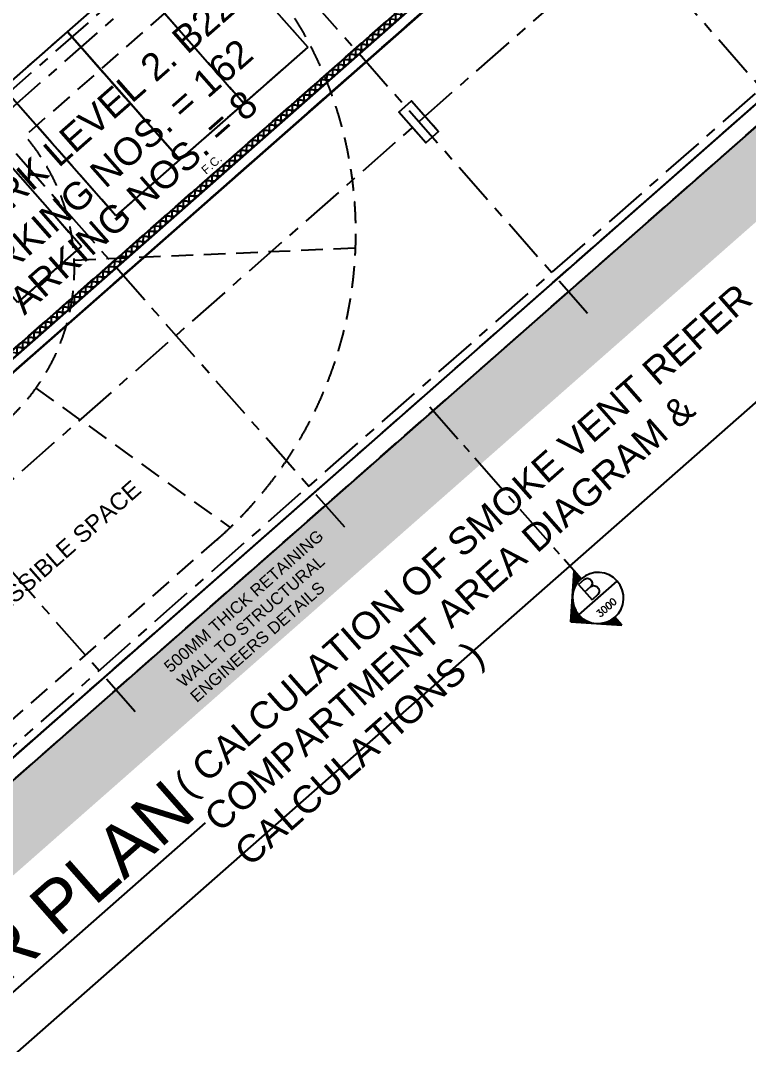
# Model space of a CAD drawing. Header units: millimetres. Extents: x 833946797 to 834440930, y 817746008 to 818399503.
# Drawn here: x 834350494 to 834371872, y 817934762 to 817964841 of the extents above; entities that cross this region are included whole.
import ezdxf
from ezdxf.enums import TextEntityAlignment as Align

# ---------------------------------------------------------------- set-up
doc = ezdxf.new("R2010")
doc.units = ezdxf.units.MM
doc.header["$LTSCALE"] = 100
for name, pattern in [('CENTER', [2, 1.25, -0.25, 0.25, -0.25]), ('Grid Line', [22.225, 12.7, -3.175, 3.175, -3.175]), ('Hidden', [9.525, 6.35, -3.175])]:
    doc.linetypes.add(name, pattern=pattern)
for name, color, linetype in [('+C-160', 160, 'Hidden'), ('A-COLS', 3, 'Continuous'), ('DLN020__', 6, 'Continuous'), ('DLN0401_', 7, 'Continuous'), ('DLN0403__Room Name', 7, 'Continuous'), ('DLN040__', 3, 'Continuous'), ('DLN052__', 7, 'Continuous'), ('DLN060__', 7, 'Continuous'), ('DLN660', 1, 'Continuous'), ('DLN810__', 1, 'Continuous'), ('MARK', 7, 'Continuous')]:
    doc.layers.add(name, color=color, linetype=linetype)
doc.styles.add('3B50A-DLN-ARC-DWG-1002-P00-LB02$0$Standard', font='swiss.ttf')
doc.styles.add('romans', font='romans.shx')
doc.styles.get("Standard").update_dxf_attribs({"font": 'swiss.ttf'})

# ---------------------------------------------------------------- blocks, each defined once
blk = doc.blocks.new('*X56')
at = {"color": 0}
for p, q in [((75750, 55050), (75922, 55050)), ((75762, 55062), (75922, 55062)), ((75775, 55075), (75922, 55075)), ((75787, 55088), (75922, 55088)), ((75800, 55100), (75922, 55100)), ((75812, 55112), (75922, 55112)), ((75825, 55125), (75922, 55125)), ((75837, 55138), (75922, 55138)), ((75850, 55150), (75922, 55150)), ((75862, 55162), (75922, 55162)), ((75875, 55175), (75922, 55175)), ((75887, 55188), (75922, 55188)), ((75900, 55200), (75922, 55200)), ((75912, 55212), (75922, 55212)), ((75450, 54750), (75457, 54750)), ((75462, 54762), (75473, 54762)), ((75475, 54775), (75490, 54775)), ((75487, 54788), (75508, 54788)), ((75500, 54800), (75528, 54800)), ((75512, 54812), (75549, 54812)), ((75525, 54825), (75571, 54825)), ((75537, 54838), (75596, 54838)), ((75550, 54850), (75623, 54850)), ((75562, 54862), (75654, 54862)), ((75575, 54875), (75689, 54875)), ((75587, 54888), (75732, 54888)), ((75600, 54900), (75788, 54900)), ((75612, 54912), (75922, 54912)), ((75625, 54925), (75922, 54925)), ((75637, 54938), (75922, 54938)), ((75650, 54950), (75922, 54950)), ((75662, 54962), (75922, 54962)), ((75675, 54975), (75922, 54975)), ((75687, 54988), (75922, 54988)), ((75700, 55000), (75922, 55000)), ((75712, 55012), (75922, 55012)), ((75725, 55025), (75922, 55025)), ((75737, 55038), (75922, 55038)), ((75150, 54450), (75230, 54450)), ((75162, 54462), (75235, 54462)), ((75175, 54475), (75241, 54475)), ((75187, 54488), (75247, 54488)), ((75200, 54500), (75253, 54500)), ((75212, 54512), (75259, 54512)), ((75225, 54525), (75266, 54525)), ((75237, 54538), (75273, 54538)), ((75250, 54550), (75280, 54550)), ((75262, 54562), (75288, 54562)), ((75275, 54575), (75296, 54575)), ((75287, 54588), (75305, 54588)), ((75300, 54600), (75313, 54600)), ((75312, 54612), (75323, 54612)), ((75325, 54625), (75332, 54625)), ((75337, 54638), (75342, 54638)), ((75350, 54650), (75353, 54650)), ((75362, 54662), (75364, 54662)), ((75375, 54675), (75375, 54675)), ((75400, 54700), (75400, 54700)), ((75412, 54712), (75413, 54712)), ((75425, 54725), (75427, 54725)), ((75437, 54738), (75441, 54738)), ((74862, 54162), (75172, 54162)), ((74874, 54150), (75172, 54150)), ((74875, 54175), (75172, 54175)), ((74887, 54188), (75173, 54188)), ((74900, 54200), (75173, 54200)), ((74912, 54212), (75174, 54212)), ((74925, 54225), (75175, 54225)), ((74937, 54238), (75176, 54238)), ((74950, 54250), (75178, 54250)), ((74962, 54262), (75179, 54262)), ((74975, 54275), (75181, 54275)), ((74987, 54288), (75183, 54288)), ((75000, 54300), (75185, 54300)), ((75012, 54312), (75188, 54312)), ((75025, 54325), (75190, 54325)), ((75037, 54338), (75193, 54338)), ((75050, 54350), (75196, 54350)), ((75062, 54362), (75200, 54362)), ((75075, 54375), (75203, 54375)), ((75087, 54388), (75207, 54388)), ((75100, 54400), (75211, 54400)), ((75112, 54412), (75215, 54412)), ((75125, 54425), (75220, 54425)), ((75137, 54438), (75225, 54438)), ((74886, 54138), (75173, 54138)), ((74899, 54125), (75173, 54125)), ((74911, 54112), (75174, 54112)), ((74924, 54100), (75175, 54100)), ((74936, 54088), (75176, 54088)), ((74949, 54075), (75177, 54075)), ((74961, 54062), (75179, 54062)), ((74974, 54050), (75181, 54050)), ((74986, 54038), (75183, 54038)), ((74999, 54025), (75185, 54025)), ((75011, 54012), (75187, 54012)), ((75024, 54000), (75190, 54000)), ((75036, 53988), (75193, 53988)), ((75049, 53975), (75196, 53975)), ((75061, 53962), (75199, 53962)), ((75074, 53950), (75203, 53950)), ((75086, 53938), (75207, 53938)), ((75099, 53925), (75211, 53925)), ((75111, 53912), (75215, 53912)), ((75124, 53900), (75220, 53900)), ((75136, 53888), (75224, 53888)), ((75149, 53875), (75229, 53875)), ((75161, 53862), (75235, 53862)), ((75174, 53850), (75240, 53850)), ((75186, 53838), (75246, 53838)), ((75199, 53825), (75252, 53825)), ((75211, 53812), (75259, 53812)), ((75224, 53800), (75266, 53800)), ((75236, 53788), (75273, 53788)), ((75249, 53775), (75280, 53775)), ((75261, 53762), (75288, 53762)), ((75274, 53750), (75296, 53750)), ((75286, 53738), (75304, 53738)), ((75299, 53725), (75313, 53725)), ((75311, 53712), (75322, 53712)), ((75324, 53700), (75332, 53700)), ((75336, 53688), (75342, 53688)), ((75349, 53675), (75352, 53675)), ((75361, 53662), (75363, 53662)), ((75374, 53650), (75374, 53650)), ((75399, 53625), (75399, 53625)), ((75411, 53612), (75412, 53612)), ((75424, 53600), (75426, 53600)), ((75436, 53588), (75440, 53588)), ((75449, 53575), (75456, 53575)), ((75461, 53562), (75472, 53562)), ((75474, 53550), (75489, 53550)), ((75486, 53538), (75507, 53538)), ((75499, 53525), (75527, 53525)), ((75511, 53512), (75548, 53512)), ((75524, 53500), (75570, 53500)), ((75536, 53488), (75595, 53488)), ((75549, 53475), (75622, 53475)), ((75561, 53462), (75652, 53462)), ((75574, 53450), (75687, 53450)), ((75586, 53438), (75729, 53438)), ((75599, 53425), (75784, 53425)), ((75611, 53412), (75900, 53412)), ((75624, 53400), (75922, 53400)), ((75636, 53388), (75922, 53388)), ((75649, 53375), (75922, 53375)), ((75661, 53362), (75922, 53362)), ((75674, 53350), (75922, 53350)), ((75686, 53338), (75922, 53338)), ((75699, 53325), (75922, 53325)), ((75711, 53312), (75922, 53312)), ((75724, 53300), (75922, 53300)), ((75736, 53288), (75922, 53288)), ((75749, 53275), (75922, 53275)), ((75761, 53262), (75922, 53262)), ((75774, 53250), (75922, 53250)), ((75786, 53238), (75922, 53238)), ((75799, 53225), (75922, 53225)), ((75811, 53212), (75922, 53212)), ((75824, 53200), (75922, 53200)), ((75836, 53188), (75922, 53188)), ((75849, 53175), (75922, 53175)), ((75861, 53162), (75922, 53162)), ((75874, 53150), (75922, 53150)), ((75886, 53138), (75922, 53138)), ((75899, 53125), (75922, 53125)), ((75911, 53112), (75922, 53112))]:
    blk.add_line(p, q, dxfattribs=at)
blk = doc.blocks.new('SECDL')
at = {"layer": 'MARK'}
for p, q in [((0, -1), (0, 0)), ((-1.414, -2), (0, -0.586)), ((-1.414, -2), (0, -3.414)), ((-1, -2), (1, -2)), ((0, -3.414), (0, -3))]:
    blk.add_line(p, q, dxfattribs=at)
for start, end in [(90, 270), (270, 90)]:
    blk.add_arc((0, -2), 1, start, end, dxfattribs=at)
at = {"layer": 'MARK', "xscale": 0.001333333333333333, "yscale": 0.001333333333333333, "zscale": 0.001333333333333333}
blk.add_blockref('*X56', (-101.23, -74.216), dxfattribs=at)
at = {"layer": 'MARK', "style": 'romans'}
for tag, height, p in [('SECDL1', 0.8, (0, -1.5)), ('SECDL2', 0.267, (0, -2.5))]:
    blk.add_attdef(tag, text='', height=height, dxfattribs=at).set_placement(p, align=Align.MIDDLE)
blk = doc.blocks.new('DLN_Parking - Parking - 2500 x 5000 _WL_-1233168-Car Park_B2_F')
at = {"layer": 'DLN660'}
for p, q in [((0, 0), (0, 5000)), ((0, 5000), (2500, 5000)), ((2500, 5000), (2500, 0)), ((2500, 0), (0, 0))]:
    blk.add_line(p, q, dxfattribs=at)
blk = doc.blocks.new('A$C029C5A43')
at = {"layer": '+C-160'}
for p, q in [((59021, 21516), (59021, 16516)), ((60371, 16516), (60371, 21516)), ((60371, 21516), (62871, 21516)), ((62871, 16516), (62871, 21516)), ((62871, 21516), (65371, 21516)), ((62871, 21516), (62871, 16516)), ((65371, 16516), (65371, 21516)), ((65371, 21516), (65371, 16516)), ((67871, 21516), (67871, 16516)), ((59021, 16516), (56521, 16516)), ((62871, 16516), (60371, 16516)), ((65371, 16516), (62871, 16516)), ((67871, 16516), (65371, 16516)), ((38514, 15365, 0), (86827, 15365)), ((38514, 15365, 0), (86827, 15365, 0)), ((82471, 15565), (40121, 15565)), ((40121, 15365), (82471, 15365)), ((55811, 15365), (55611, 15565)), ((55702, 15365), (55902, 15565)), ((56036, 15365), (55836, 15565)), ((55927, 15365), (56127, 15565)), ((56260, 15365), (56060, 15565)), ((56151, 15365), (56351, 15565)), ((56485, 15365), (56285, 15565)), ((56376, 15365), (56576, 15565)), ((56709, 15365), (56509, 15565)), ((56600, 15365), (56800, 15565)), ((56934, 15365), (56734, 15565)), ((56825, 15365), (57025, 15565)), ((57158, 15365), (56958, 15565)), ((57049, 15365), (57249, 15565)), ((57383, 15365), (57183, 15565)), ((57274, 15365), (57474, 15565)), ((57607, 15365), (57407, 15565)), ((57498, 15365), (57698, 15565)), ((57832, 15365), (57632, 15565)), ((57723, 15365), (57923, 15565)), ((58056, 15365), (57856, 15565)), ((57947, 15365), (58147, 15565)), ((58281, 15365), (58081, 15565)), ((58172, 15365), (58372, 15565)), ((58505, 15365), (58305, 15565)), ((58396, 15365), (58596, 15565)), ((58730, 15365), (58530, 15565)), ((58621, 15365), (58821, 15565)), ((58954, 15365), (58754, 15565)), ((58845, 15365), (59045, 15565)), ((59179, 15365), (58979, 15565)), ((59070, 15365), (59270, 15565)), ((59403, 15365), (59203, 15565)), ((59294, 15365), (59494, 15565)), ((59628, 15365), (59428, 15565)), ((59519, 15365), (59719, 15565)), ((59852, 15365), (59652, 15565)), ((59743, 15365), (59943, 15565)), ((60077, 15365), (59877, 15565)), ((59968, 15365), (60168, 15565)), ((60301, 15365), (60101, 15565)), ((60192, 15365), (60392, 15565)), ((60526, 15365), (60326, 15565)), ((60417, 15365), (60617, 15565)), ((60750, 15365), (60550, 15565)), ((60641, 15365), (60841, 15565)), ((60975, 15365), (60775, 15565)), ((60866, 15365), (61066, 15565)), ((61199, 15365), (60999, 15565)), ((61090, 15365), (61290, 15565)), ((61424, 15365), (61224, 15565)), ((61315, 15365), (61515, 15565)), ((61648, 15365), (61448, 15565)), ((61539, 15365), (61739, 15565)), ((61873, 15365), (61673, 15565)), ((61764, 15365), (61964, 15565)), ((62097, 15365), (61897, 15565)), ((61988, 15365), (62188, 15565)), ((62322, 15365), (62122, 15565)), ((62213, 15365), (62413, 15565)), ((62547, 15365), (62347, 15565)), ((62437, 15365), (62637, 15565)), ((62771, 15365), (62571, 15565)), ((62662, 15365), (62862, 15565)), ((62996, 15365), (62796, 15565)), ((62886, 15365), (63086, 15565)), ((63220, 15365), (63020, 15565)), ((63111, 15365), (63311, 15565)), ((63445, 15365), (63245, 15565)), ((63335, 15365), (63535, 15565)), ((63669, 15365), (63469, 15565)), ((63560, 15365), (63760, 15565)), ((63894, 15365), (63694, 15565)), ((63785, 15365), (63985, 15565)), ((64118, 15365), (63918, 15565)), ((64009, 15365), (64209, 15565)), ((64343, 15365), (64143, 15565)), ((64234, 15365), (64434, 15565)), ((64567, 15365), (64367, 15565)), ((64458, 15365), (64658, 15565)), ((64792, 15365), (64592, 15565)), ((64683, 15365), (64883, 15565)), ((65016, 15365), (64816, 15565)), ((64907, 15365), (65107, 15565)), ((65241, 15365), (65041, 15565)), ((65132, 15365), (65332, 15565)), ((65465, 15365), (65265, 15565)), ((65356, 15365), (65556, 15565)), ((65690, 15365), (65490, 15565)), ((65581, 15365), (65781, 15565)), ((65914, 15365), (65714, 15565)), ((65805, 15365), (66005, 15565)), ((66139, 15365), (65939, 15565)), ((66030, 15365), (66230, 15565)), ((66363, 15365), (66163, 15565)), ((66254, 15365), (66454, 15565)), ((66588, 15365), (66388, 15565)), ((66479, 15365), (66679, 15565)), ((66812, 15365), (66612, 15565)), ((66703, 15365), (66903, 15565)), ((67037, 15365), (66837, 15565)), ((66928, 15365), (67128, 15565)), ((67261, 15365), (67061, 15565)), ((67152, 15365), (67352, 15565)), ((67486, 15365), (67286, 15565)), ((67377, 15365), (67577, 15565)), ((67710, 15365), (67510, 15565)), ((67601, 15365), (67801, 15565)), ((67935, 15365), (67735, 15565)), ((67826, 15365), (68026, 15565)), ((68159, 15365), (67959, 15565)), ((68050, 15365), (68250, 15565)), ((68384, 15365), (68184, 15565)), ((68275, 15365), (68475, 15565)), ((68608, 15365), (68408, 15565)), ((68499, 15365), (68699, 15565)), ((68833, 15365), (68633, 15565)), ((68724, 15365), (68924, 15565)), ((69057, 15365), (68857, 15565)), ((68948, 15365), (69148, 15565)), ((69282, 15365), (69082, 15565)), ((69173, 15365), (69373, 15565)), ((69506, 15365), (69306, 15565)), ((69397, 15365), (69597, 15565)), ((69731, 15365), (69531, 15565)), ((69622, 15365), (69822, 15565)), ((69955, 15365), (69755, 15565)), ((69846, 15365), (70046, 15565)), ((70180, 15365), (69980, 15565)), ((70071, 15365), (70271, 15565)), ((70295, 15365), (70495, 15565)), ((38064, 15065), (86598, 15065)), ((86598, 15065, 0), (38064, 15065, 0)), ((68621, 13316), (69121, 13316)), ((68621, 12116), (68621, 13316)), ((68621, 12116, 0), (68621, 13316, 0)), ((68621, 13316, 0), (69121, 13316, 0)), ((68621, 12116, 0), (68621, 13316, 0)), ((68621, 13316, 0), (69121, 13316, 0)), ((69121, 13316), (69121, 12116)), ((69121, 13316, 0), (69121, 12116, 0)), ((69121, 13316, 0), (69121, 12116, 0)), ((69121, 12116), (68621, 12116)), ((69121, 12116, 0), (68621, 12116, 0)), ((69121, 12116, 0), (68621, 12116, 0)), ((22021, 6566, 0), (80111, 6565, 0)), ((21521, 6065, 0), (80359, 6065, 0))]:
    blk.add_line(p, q, dxfattribs=at)
at = {"layer": '+C-160', "lineweight": 18}
for p, q in [((80111, 6565), (34971, 6565, 0)), ((80111, 6565), (34971, 6565, 0)), ((80359, 6065), (34371, 6065)), ((80359, 6065), (34371, 6065))]:
    blk.add_line(p, q, dxfattribs=at)

msp = doc.modelspace()

# ---------------------------------------------------------------- hatches: boundary and pattern name
at = {"layer": 'DLN060__'}
h = msp.add_hatch(dxfattribs=at)
h.set_pattern_fill('EARTH', color=251, scale=150, angle=45)
h.set_pattern_definition([(86.35019583, (1453154.1, 238293.2), (-889.9338409, 1011.2023827), [952.5, -952.5]), (86.35019583, (1452797.6, 238315.9), (-889.9338409, 1011.2023827), [952.5, -952.5]), (86.35019583, (1452441.2, 238338.6), (-889.9338409, 1011.2023827), [952.5, -952.5]), (176.35019583, (1452329.9, 238465), (-1011.2023827, -889.9338409), [952.5, -952.5]), (176.35019583, (1452352.65, 238821.5), (-1011.2023827, -889.9338409), [952.5, -952.5]), (176.35019583, (1452375.4, 239178), (-1011.2023827, -889.9338409), [952.5, -952.5])])
edge = h.paths.add_edge_path()
edge.add_line((834303001.7, 817954269.4), (834304578.4, 817955656.4))
edge.add_line((834304578.4, 817955656.4), (834331037.8, 817925591.5))
edge.add_line((834331037.8, 817925591.5), (834375206.5, 817964463.2))
edge.add_line((834375206.5, 817964463.2), (834374060.9, 817980844.8))
edge.add_line((834374060.9, 817980844.8), (834339581.5, 818020021.9))
edge.add_arc((834332615.9, 818013881.7), 9285.6, 41.39677, 99.60462)
edge.add_line((834331066.6, 818023037.1), (834322069.8, 818033259.9))
edge.add_line((834322069.8, 818033259.9), (834273725.6, 817990713.5))
edge.add_line((834273725.6, 817990713.5), (834304578.4, 817955656.4))
edge.add_line((834304578.4, 817955656.4), (834303001.7, 817954269.4))
edge.add_line((834303001.7, 817954269.4), (834270761.5, 817990902.8))
edge.add_line((834270761.5, 817990902.8), (834322258.6, 818036224.1))
edge.add_line((834322258.6, 818036224.1), (834331970.3, 818025189))
edge.add_arc((834332622.3, 818013717.3), 11490.2, 42.02614, 93.25305, ccw=False)
edge.add_line((834341157.7, 818021409.6), (834375550.8, 817982329.9))
edge.add_line((834375550.8, 817982329.9), (834377279, 817963489.7))
edge.add_line((834377279, 817963489.7), (834330848.8, 817922627.7))
edge.add_line((834330848.8, 817922627.7), (834303001.7, 817954269.4))
at = {"layer": 'DLN810__'}
h = msp.add_hatch(dxfattribs=at)
h.set_pattern_fill('ANSI37', color=256, scale=50)
h.set_pattern_definition([(86.3502, (834319897.64, 817945893.62), (-158.428, 10.1057), []), (176.3502, (834319897.64, 817945893.62), (-10.1057, -158.428), [])])
h.paths.add_polyline_path([(834338856.5, 817944861.1), (834370648, 817972840.1), (834370515.9, 817972990.2), (834338724.3, 817945011.3)])

# ---------------------------------------------------------------- linework, layer by layer
at = {"color": 2}
msp.add_lwpolyline([(834427839, 818002704.1), (834318889.5, 817906820.3), (834242269.6, 817993880.9), (834351219.2, 818089764.7)], close=True, dxfattribs=at)
at = {"layer": 'A-COLS'}
for p, q in [((834337650.1, 817943799.5, 0), (834373918.2, 817975718.1)), ((834337510.5, 817943277), (834373944.5, 817975341.6))]:
    msp.add_line(p, q, dxfattribs=at)
at = {"layer": 'A-COLS', "color": 5}
msp.add_line((834331082.6, 817926297.5, -0.1), (834374690.1, 817964674.8, -0.1), dxfattribs=at)
at = {"layer": 'A-COLS', "color": 5, "lineweight": 18}
for p, q in [((834374690.4, 817964675.1), (834340804.2, 817934852.7, -0.1)), ((834374690.4, 817964675.1), (834340804.2, 817934852.7, -0.1)), ((834375206.5, 817964463.2), (834340684.2, 817934081)), ((834375206.5, 817964463.2), (834340684.2, 817934081))]:
    msp.add_line(p, q, dxfattribs=at)
at = {"layer": 'A-COLS', "color": 5, "elevation": -0.1}
msp.add_lwpolyline([(834304578.2, 817955656.7), (834331037.8, 817925591.5), (834375206.5, 817964463.2), (834374060.9, 817980844.8)], dxfattribs=at)
at = {"layer": 'A-COLS', "elevation": 0}
msp.add_lwpolyline([(834337510.5, 817943277), (834336519.5, 817944403), (834336857.3, 817944700.3), (834337650.1, 817943799.5), (834373918.2, 817975718.1), (834373944.5, 817975341.6), (834337510.5, 817943277)], dxfattribs=at)
at = {"layer": 'A-COLS'}
msp.add_lwpolyline([(834361605.1, 817962151.3), (834361980.4, 817962481.7), (834362773.2, 817961580.8), (834362397.9, 817961250.5)], close=True, dxfattribs=at)
at = {"layer": 'A-COLS', "elevation": -0.1}
for points in [[(834361980.4, 817962481.7), (834362773.2, 817961580.8), (834362397.9, 817961250.5), (834361605.1, 817962151.3)], [(834362397.9, 817961250.5), (834361605.1, 817962151.3), (834361980.4, 817962481.7), (834362773.2, 817961580.8)]]:
    msp.add_lwpolyline(points, close=True, dxfattribs=at)
at = {"layer": 'DLN020__', "linetype": 'Grid Line'}
for p, q in [((834373303, 817961649.6), (834305749.9, 818038408)), ((834367147.4, 817956232.2), (834299594.3, 818032990.6)), ((834360015.9, 817949956), (834292462.8, 818026714.3)), ((834353860.2, 817944538.6), (834286307.1, 818021296.9)), ((834377503.3, 817986798.8), (834324941.7, 817940540.6)), ((834377767.6, 817986498.6), (834308429.7, 817925476)), ((834383185, 817980342.9), (834313847.1, 817919320.4)), ((834387082.9, 817975913.9), (834317745, 817914891.3))]:
    msp.add_line(p, q, dxfattribs=at)
at = {"layer": 'DLN052__', "color": 3, "linetype": 'CENTER', "ltscale": 10}
msp.add_line((834362510.4, 817953493.1), (834366461.3, 817949003.8), dxfattribs=at)
at = {"layer": 'DLN060__', "color": 252, "elevation": -0.1}
msp.add_lwpolyline([(834375206.5, 817964463.2), (834374060.9, 817980844.8), (834339581.5, 818020021.9, 0.2600156), (834331066.6, 818023037.1), (834322069.5, 818033260.2), (834273725.4, 817990713.8), (834331037.8, 817925591.5), (834375206.5, 817964463.2)], format="xyb", dxfattribs=at)
at = {"layer": 'DLN060__', "color": 252}
msp.add_lwpolyline([(834374690.4, 817964675.1), (834373573.9, 817980641.3), (834339206.2, 818019691.6, 0.2684144), (834330878.5, 818022494.1), (834322024.5, 818032554.6), (834274431, 817990668.8), (834331082.6, 817926297.5), (834374690.4, 817964675.1)], format="xyb", dxfattribs=at)
at = {"layer": 'DLN810__', "linetype": 'Hidden'}
for p, q in [((834356933.7, 817967005.2), (834350627.6, 817961455.4)), ((834352071.9, 817957804.4), (834360333.5, 817958162.9)), ((834350949.3, 817954042), (834356648.7, 817949944.6)), ((834346517.8, 817941013.9), (834356269.6, 817949596.2))]:
    msp.add_line(p, q, dxfattribs=at)
at = {"layer": 'DLN810__'}
msp.add_lwpolyline([(834338856.5, 817944861.1), (834370648, 817972840.1), (834370515.9, 817972990.2), (834338724.3, 817945011.3)], close=True, dxfattribs=at)
at = {"layer": 'DLN810__', "linetype": 'Hidden'}
for centre, radius, end in [((834348341.6, 817958604.4), 12000, 41.35019), ((834346077.5, 817957544.3), 6000, 40.68168)]:
    msp.add_arc(centre, radius, 311.3502, end, dxfattribs=at)

# ---------------------------------------------------------------- block references
at = {"rotation": 41.35019582799567}
msp.add_blockref('A$C029C5A43', (834318889.5, 817906820.3), dxfattribs=at)
at = {"layer": 'DLN052__', "xscale": 750.0000000000001, "yscale": 750.0000000000001, "zscale": 750.0000000000001, "rotation": 41.35019582799266}
msp.add_blockref('SECDL', (834366461.3, 817949003.8), dxfattribs=at).add_auto_attribs({'SECDL1': 'B', 'SECDL2': '3000'})
at = {"layer": 'DLN660', "rotation": 41.3501958279957}
for p in [(834357051.3, 817962406.4), (834355174.5, 817960754.7), (834353297.8, 817959103.1), (834350407.7, 817956559.5)]:
    msp.add_blockref('DLN_Parking - Parking - 2500 x 5000 _WL_-1233168-Car Park_B2_F', p, dxfattribs=at)

# ---------------------------------------------------------------- texts
at = {"layer": 'DLN0401_', "color": 3}
msp.add_text('%%UBASEMENT 2 FLOOR PLAN', height=1500, rotation=41.3502, dxfattribs=at).set_placement((834335358.9, 817923574))
msp.add_text('%%UBASEMENT 2 FLOOR PLAN', height=1500, rotation=41.3502, dxfattribs=at).set_placement((834335358.9, 817923574))
msp.add_text('%%UBASEMENT 2 FLOOR PLAN', height=1500, rotation=41.3502, dxfattribs=at).set_placement((834335358.9, 817923574))
at = {"layer": 'DLN0403__Room Name', "insert": (834348011.2, 817946324.9, 0.1), "char_height": 500, "width": 18984.94, "attachment_point": 1, "rotation": 41.3502, "line_spacing_factor": 1.00667}
msp.add_mtext('INACCESSIBLE SPACE', dxfattribs=at)
at = {"layer": 'DLN040__', "char_height": 800, "attachment_point": 1, "rotation": 41.3502, "line_spacing_factor": 1.00667}
for s, insert, width in [('BASEMENT CAR PARK LEVEL 2. B224 ', (834341718.2, 817952852.2), 27879.4), ('PRIVATE CAR PARKING NOS. = 162', (834342620.2, 817951827.2), 27879.4), ('MOTORCYCLE PARKING NOS. = 8', (834343366.5, 817950856.6), 20888.169)]:
    msp.add_mtext(s, dxfattribs=dict(at, insert=insert, width=width))
at = {"layer": 'DLN040__', "color": 0, "insert": (834354924.1, 817942572.4), "char_height": 800, "width": 27345.154, "attachment_point": 1, "rotation": 41.3502, "line_spacing_factor": 1.00667}
msp.add_mtext('( CALCULATION OF SMOKE VENT REFER COMPARTMENT AREA DIAGRAM & CALCULATIONS )', dxfattribs=at)
at = {"layer": 'DLN040__', "insert": (834354668.8, 817945927.5, -0.1), "char_height": 350, "width": 6585.266, "attachment_point": 1, "rotation": 41.3502}
msp.add_mtext('500MM THICK RETAINING WALL TO STRUCTURAL ENGINEERS DETAILS', dxfattribs=at)
at = {"layer": 'DLN810__', "style": '3B50A-DLN-ARC-DWG-1002-P00-LB02$0$Standard'}
msp.add_text('F.C.', height=250, rotation=41.41807, dxfattribs=at).set_placement((834355941.2, 817960306.1))

doc.saveas('drawing.dxf')
